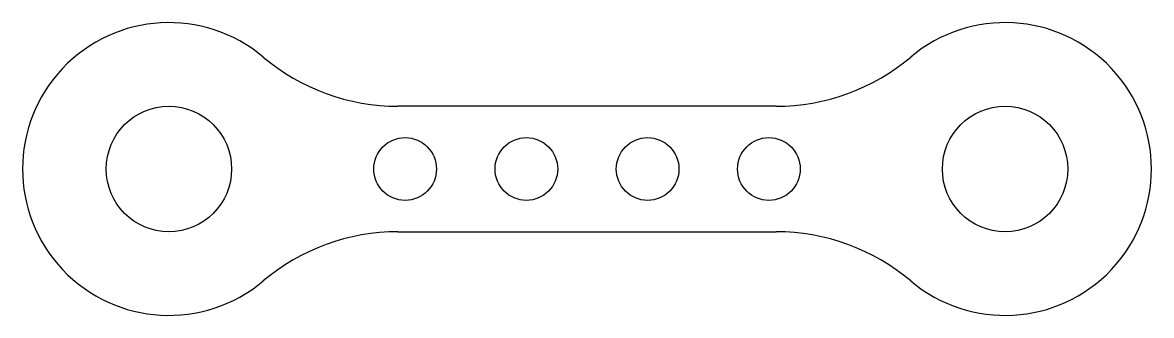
# Model space of a CAD drawing. Header units: metres. Extents: x -35 to 235, y -35 to 35.
import ezdxf

# ---------------------------------------------------------------- set-up
doc = ezdxf.new("R2010")
doc.units = ezdxf.units.M

msp = doc.modelspace()

# ---------------------------------------------------------------- linework, layer by layer
at = {"layer": 'PARAMETRIX'}
for p, q in [((145.2277, 15), (54.7723, 15)), ((54.7723, -15), (145.2277, -15))]:
    msp.add_line(p, q, dxfattribs=at)
for centre, radius in [((0, 0), 15), ((200, 0), 15), ((56.5, 0), 7.5), ((85.5, 0), 7.5), ((114.5, 0), 7.5), ((143.5, 0), 7.5)]:
    msp.add_circle(centre, radius, dxfattribs=at)
for centre, radius, start, end in [((0, 0), 35, 49.8808, 310.1192), ((200, 0), 35, 229.8808, 130.1192), ((54.7723, 65), 50, 229.8808, 270), ((145.2277, 65), 50, 270, 310.1192), ((54.7723, -65), 50, 90, 130.1192), ((145.2277, -65), 50, 49.8808, 90)]:
    msp.add_arc(centre, radius, start, end, dxfattribs=at)

doc.saveas('drawing.dxf')
